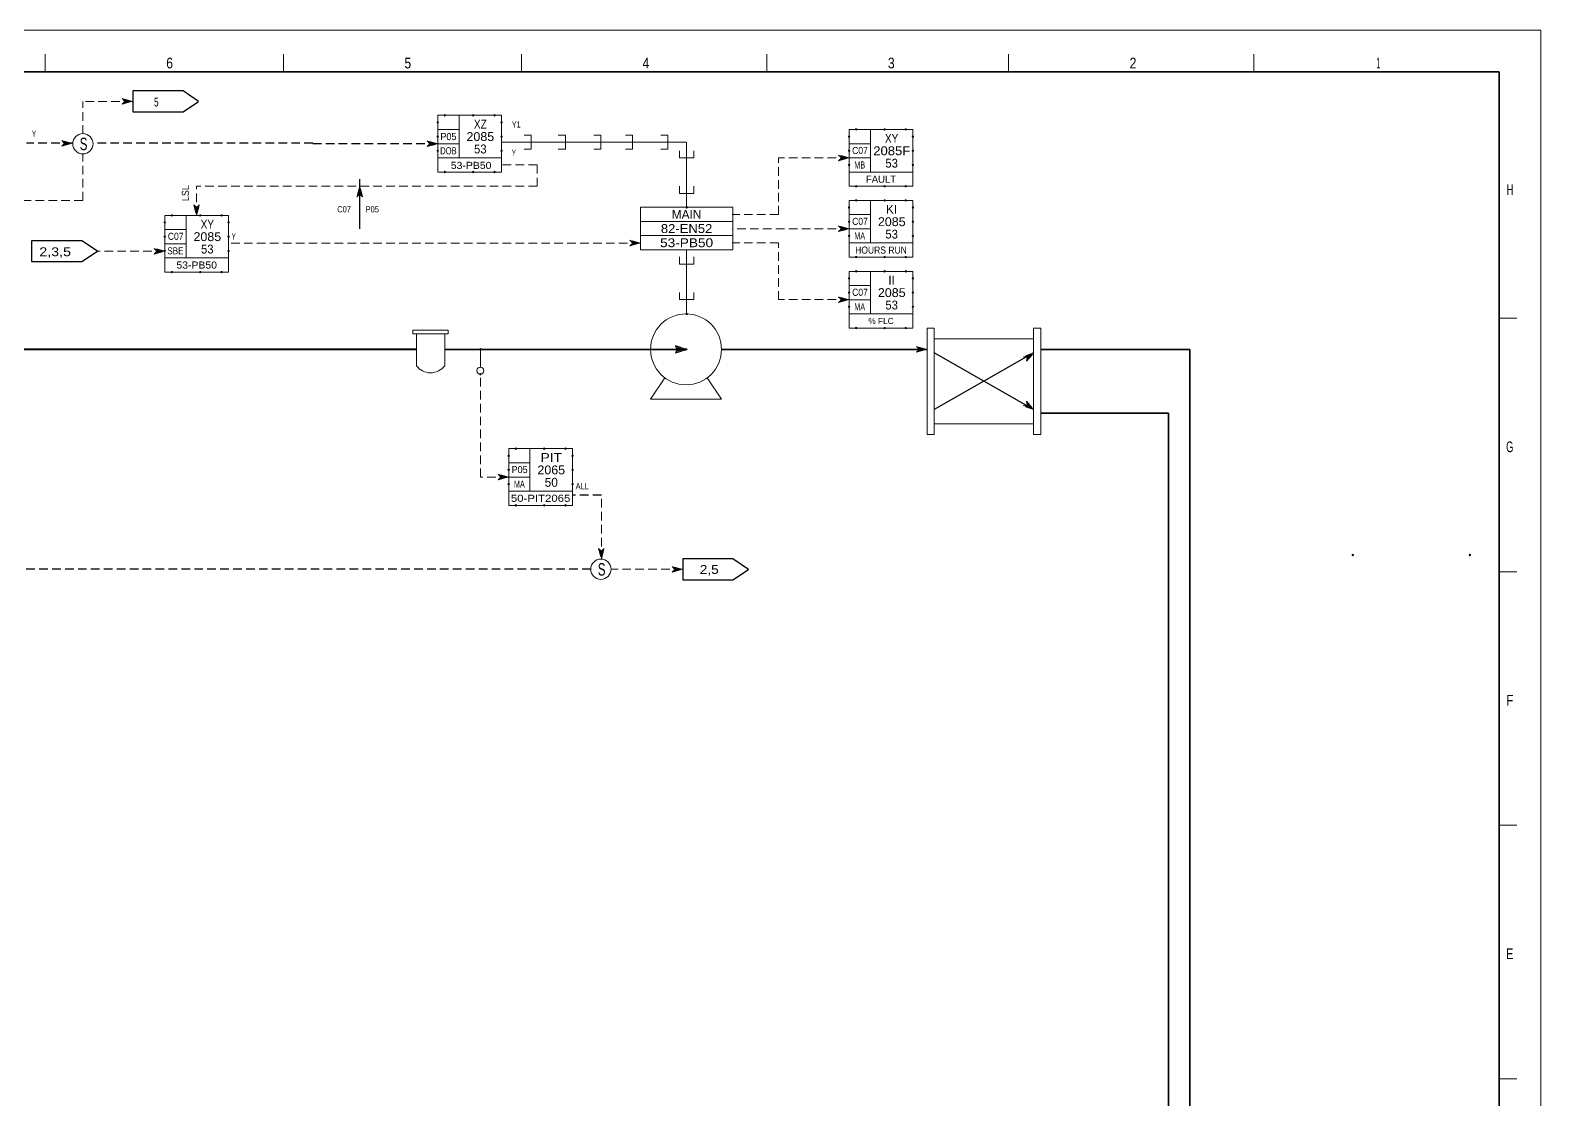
# Model space of a CAD drawing. Header units: millimetres. Extents: x 0 to 841, y 0 to 594.
# Drawn here: x 415.1 to 841, y 292.4 to 594 of the extents above; entities that cross this region are included whole.
import ezdxf
from ezdxf.enums import TextEntityAlignment as Align

# ---------------------------------------------------------------- set-up
doc = ezdxf.new("R2010")
doc.units = ezdxf.units.MM
doc.header["$LTSCALE"] = 0.81
doc.header["$PDMODE"] = 32
doc.header["$PDSIZE"] = 0.405
doc.linetypes.add('MEDIUM_DASHED', pattern=[4.5, 3, -1.5])
for name, color, linetype, lineweight in [('1', 7, 'Continuous', 13), ('12', 7, 'Continuous', 13), ('14', 7, 'MEDIUM_DASHED', 25), ('15', 7, 'Continuous', 13), ('18', 7, 'Continuous', 25), ('30', 7, 'Continuous', 25), ('35', 7, 'Continuous', 25), ('40', 7, 'Continuous', 35), ('43', 7, 'Continuous', 13), ('46', 7, 'MEDIUM_DASHED', 13), ('47', 7, 'Continuous', 13), ('48', 7, 'Continuous', 13), ('50', 7, 'Continuous', 13), ('51', 7, 'Continuous', 13), ('60', 7, 'Continuous', 13), ('9', 7, 'Continuous', 13)]:
    doc.layers.add(name, color=color, linetype=linetype, lineweight=lineweight)
for name, color, linetype in [('16', 7, 'Continuous'), ('36', 7, 'Continuous'), ('45', 7, 'Continuous')]:
    doc.layers.add(name, color=color, linetype=linetype)

msp = doc.modelspace()

# ---------------------------------------------------------------- linework, layer by layer
at = {"layer": '1'}
for p, q in [((419.2969, 587.2614), (419.2969, 582.2276)), ((419.2969, 587.2614), (419.2969, 582.2276)), ((486.4551, 587.2614), (486.4551, 582.2276)), ((486.4551, 587.2614), (486.4551, 582.2276)), ((553.6134, 587.2614), (553.6134, 582.2276)), ((553.6134, 587.2614), (553.6134, 582.2276)), ((622.7764, 587.2614), (622.7764, 582.2276)), ((622.7764, 587.2614), (622.7764, 582.2276)), ((690.937, 587.2614), (690.937, 582.2276)), ((690.937, 587.2614), (690.937, 582.2276)), ((760.1, 587.2614), (760.1, 582.2276)), ((760.1, 587.2614), (760.1, 582.2276)), ((548.0559, 562.4409), (600.0787, 562.4409)), ((600.1591, 562.4409), (600.1591, 544.1276)), ((600.1575, 532.063), (600.1575, 514.063)), ((834.2748, 512.7606), (829.263, 512.7606)), ((834.2748, 512.7606), (829.263, 512.7606)), ((834.2748, 441.2795), (829.263, 441.2795)), ((834.2748, 441.2795), (829.263, 441.2795)), ((834.2748, 369.7992), (829.263, 369.7992)), ((834.2748, 369.7992), (829.263, 369.7992)), ((834.2748, 298.3181), (829.263, 298.3181)), ((834.2748, 298.3181), (829.263, 298.3181))]:
    msp.add_line(p, q, dxfattribs=at)
at = {"layer": '1', "lineweight": 25}
msp.add_line((508, 538), (508, 552), dxfattribs=at)
at = {"layer": '1', "lineweight": 35}
msp.add_lwpolyline([(829.263, 112.0142), (829.263, 582.2276), (10.3331, 582.2276), (10.3331, 10.3819)], dxfattribs=at)
msp.add_lwpolyline([(829.263, 112.0142), (829.263, 582.2276), (10.3331, 582.2276), (10.3331, 10.3819)], dxfattribs=at)
at = {"layer": '1'}
for points in [[(554.3165, 560.4394), (556.3165, 560.4394), (556.3165, 564.4394), (554.3165, 564.4394)], [(563.9858, 560.4394), (565.9858, 560.4394), (565.9858, 564.4394), (563.9858, 564.4394)], [(573.9858, 560.4394), (575.9858, 560.4394), (575.9858, 564.4394), (573.9858, 564.4394)], [(582.8835, 560.4394), (584.8835, 560.4394), (584.8835, 564.4394), (582.8835, 564.4394)], [(592.8835, 560.4394), (594.8835, 560.4394), (594.8835, 564.4394), (592.8835, 564.4394)], [(598.1575, 559.9843), (598.1575, 557.9843), (602.1575, 557.9843), (602.1575, 559.9843)], [(598.1575, 549.9843), (598.1575, 547.9843), (602.1575, 547.9843), (602.1575, 549.9843)], [(598.1575, 530.063), (598.1575, 528.063), (602.1575, 528.063), (602.1575, 530.063)], [(598.1575, 520.063), (598.1575, 518.063), (602.1575, 518.063), (602.1575, 520.063)]]:
    msp.add_lwpolyline(points, dxfattribs=at)
at = {"layer": '12'}
for p, q in [((587.1575, 540.063), (613.1575, 540.063)), ((587.1575, 536.063), (613.1575, 536.063))]:
    msp.add_line(p, q, dxfattribs=at)
msp.add_lwpolyline([(587.1575, 544.063), (613.1575, 544.063), (613.1575, 532.063), (587.1575, 532.063)], close=True, dxfattribs=at)
at = {"layer": '14'}
for p, q in [((427.074, 562.1071), (413.9937, 562.1071)), ((494.7858, 562.1071), (432.7906, 562.1071)), ((530, 562), (494.7858, 562)), ((576.1402, 462.8969), (567.9992, 462.8969))]:
    msp.add_line(p, q, dxfattribs=at)
msp.add_lwpolyline([(573.1496, 442.0472), (382.7559, 442.0472), (382.7559, 561.0047)], dxfattribs=at)
at = {"layer": '15'}
msp.add_lwpolyline([(606, 496), (610, 490), (590, 490), (594, 496)], dxfattribs=at)
msp.add_circle((600, 504), 10, dxfattribs=at)
at = {"layer": '16'}
for p in [(600.1575, 544.063), (600.1559, 513.9984)]:
    msp.add_point(p, dxfattribs=at)
at = {"layer": '18'}
for p, q in [((698, 487), (670, 503)), ((698, 503), (670, 487))]:
    msp.add_line(p, q, dxfattribs=at)
at = {"layer": '30'}
for p, q in [((598.5, 504), (598, 504)), ((599, 504), (599.5, 504))]:
    msp.add_line(p, q, dxfattribs=at)
for points in [[(600, 504), (597, 505), (597.5, 504), (597, 503)], [(597.5, 504.5), (599, 504), (597.5, 503.5), (598, 504)]]:
    msp.add_lwpolyline(points, close=True, dxfattribs=at)
for p in [(597.5, 504), (600, 504)]:
    msp.add_point(p, dxfattribs=at)
at = {"layer": '35'}
for points in [[(462.5654, 573.9087), (458.1874, 576.8693), (444.0142, 576.8693), (444.0142, 570.9638), (458.1874, 570.9638)], [(434.0472, 531.685), (429.6693, 534.6457), (415.4961, 534.6457), (415.4961, 528.7402), (429.6693, 528.7402)], [(617.6063, 441.9606), (613.2283, 444.9213), (599.0551, 444.9213), (599.0551, 439.0157), (613.2283, 439.0157)]]:
    msp.add_lwpolyline(points, close=True, dxfattribs=at)
at = {"layer": '35', "lineweight": 13}
for centre in [(429.9325, 561.9688), (576, 442)]:
    msp.add_circle(centre, 2.8584, dxfattribs=at)
at = {"layer": '40', "lineweight": 40}
msp.add_line((524, 504), (292, 504), dxfattribs=at)
at = {"layer": '40'}
for p, q in [((532, 504), (598, 504)), ((610, 504), (668, 504)), ((700, 504), (742, 504)), ((742, 210), (742, 504)), ((700, 486), (736, 486)), ((736, 280), (736, 486))]:
    msp.add_line(p, q, dxfattribs=at)
at = {"layer": '43'}
for p in [(788, 446), (821, 446)]:
    msp.add_point(p, dxfattribs=at)
at = {"layer": '46'}
for p, q in [((429.9323, 564.8276), (429.9323, 573.9378)), ((444.011, 573.9378), (429.9323, 573.9378)), ((429.9323, 546), (429.9323, 559.1102)), ((645.9803, 558.0228), (626.0701, 558.0228)), ((626.0701, 542.0228), (626.0701, 558.0228)), ((558, 556.0228), (548.0764, 556.0228)), ((558, 549.9819), (558, 556.0228)), ((461.9913, 541.8717), (461.9913, 549.9819)), ((558, 549.9819), (461.9913, 549.9819)), ((429.9323, 546), (132, 546)), ((626.0701, 542.0228), (613.0213, 542.0228)), ((645.9803, 538.0228), (613.0213, 538.0228)), ((587.1575, 533.9819), (471.0236, 533.9819)), ((626.0701, 534.0228), (613.0213, 534.0228)), ((626.0701, 518.0228), (626.0701, 534.0228)), ((453.0236, 531.685), (434.0472, 531.685)), ((645.9803, 518.0228), (626.0701, 518.0228)), ((542, 468), (542, 497)), ((550, 468), (542, 468)), ((576.1417, 444.8031), (576.1417, 462.9024)), ((599.0551, 441.9685), (578.8811, 441.9685))]:
    msp.add_line(p, q, dxfattribs=at)
for points in [[(444.011, 573.9378), (441.011, 574.7378), (441.811, 573.9378), (441.011, 573.1378)], [(443.611, 573.9378), (441.411, 574.5378), (442.011, 573.9378), (441.411, 573.3378)], [(443.211, 573.9378), (441.811, 574.3378), (442.211, 573.9378), (441.811, 573.5378)], [(442.811, 573.9378), (442.211, 574.1378), (442.411, 573.9378), (442.211, 573.7378)], [(426.9874, 562.085), (423.9874, 562.885), (424.7874, 562.085), (423.9874, 561.285)], [(426.5874, 562.085), (424.3874, 562.685), (424.9874, 562.085), (424.3874, 561.485)], [(426.1874, 562.085), (424.7874, 562.485), (425.1874, 562.085), (424.7874, 561.685)], [(425.7874, 562.085), (425.1874, 562.285), (425.3874, 562.085), (425.1874, 561.885)], [(529.9976, 561.9811), (526.9976, 562.7811), (527.7976, 561.9811), (526.9976, 561.1811)], [(529.5976, 561.9811), (527.3976, 562.5811), (527.9976, 561.9811), (527.3976, 561.3811)], [(529.1976, 561.9811), (527.7976, 562.3811), (528.1976, 561.9811), (527.7976, 561.5811)], [(528.7976, 561.9811), (528.1976, 562.1811), (528.3976, 561.9811), (528.1976, 561.7811)], [(645.9984, 558), (642.9984, 558.8), (643.7984, 558), (642.9984, 557.2)], [(645.5984, 558), (643.3984, 558.6), (643.9984, 558), (643.3984, 557.4)], [(645.1984, 558), (643.7984, 558.4), (644.1984, 558), (643.7984, 557.6)], [(644.7984, 558), (644.1984, 558.2), (644.3984, 558), (644.1984, 557.8)], [(508, 550), (507.2, 547), (508, 547.8), (508.8, 547)], [(508, 549.6), (507.4, 547.4), (508, 548), (508.6, 547.4)], [(508, 549.2), (507.6, 547.8), (508, 548.2), (508.4, 547.8)], [(508, 548.8), (507.8, 548.2), (508, 548.4), (508.2, 548.2)], [(461.9882, 541.7575), (462.7882, 544.7575), (461.9882, 543.9575), (461.1882, 544.7575)], [(461.9882, 542.1575), (462.5882, 544.3575), (461.9882, 543.7575), (461.3882, 544.3575)], [(461.9882, 542.5575), (462.3882, 543.9575), (461.9882, 543.5575), (461.5882, 543.9575)], [(461.9882, 542.9575), (462.1882, 543.5575), (461.9882, 543.3575), (461.7882, 543.5575)], [(645.9984, 538), (642.9984, 538.8), (643.7984, 538), (642.9984, 537.2)], [(645.5984, 538), (643.3984, 538.6), (643.9984, 538), (643.3984, 537.4)], [(645.1984, 538), (643.7984, 538.4), (644.1984, 538), (643.7984, 537.6)], [(644.7984, 538), (644.1984, 538.2), (644.3984, 538), (644.1984, 537.8)], [(453.0236, 531.685), (450.0236, 532.485), (450.8236, 531.685), (450.0236, 530.885)], [(587.1575, 533.9819), (584.1575, 534.7819), (584.9575, 533.9819), (584.1575, 533.1819)], [(586.7575, 533.9819), (584.5575, 534.5819), (585.1575, 533.9819), (584.5575, 533.3819)], [(586.3575, 533.9819), (584.9575, 534.3819), (585.3575, 533.9819), (584.9575, 533.5819)], [(585.9575, 533.9819), (585.3575, 534.1819), (585.5575, 533.9819), (585.3575, 533.7819)], [(452.6236, 531.685), (450.4236, 532.285), (451.0236, 531.685), (450.4236, 531.085)], [(452.2236, 531.685), (450.8236, 532.085), (451.2236, 531.685), (450.8236, 531.285)], [(451.8236, 531.685), (451.2236, 531.885), (451.4236, 531.685), (451.2236, 531.485)], [(645.9984, 518), (642.9984, 518.8), (643.7984, 518), (642.9984, 517.2)], [(645.5984, 518), (643.3984, 518.6), (643.9984, 518), (643.3984, 517.4)], [(645.1984, 518), (643.7984, 518.4), (644.1984, 518), (643.7984, 517.6)], [(644.7984, 518), (644.1984, 518.2), (644.3984, 518), (644.1984, 517.8)], [(668, 504), (665, 504.8), (665.8, 504), (665, 503.2)], [(667.6, 504), (665.4, 504.6), (666, 504), (665.4, 503.4)], [(667.2, 504), (665.8, 504.4), (666.2, 504), (665.8, 503.6)], [(666.8, 504), (666.2, 504.2), (666.4, 504), (666.2, 503.8)], [(698, 503), (695.0835, 501.9346), (696.1976, 501.7378), (696.0008, 500.6236)], [(697.6724, 502.7709), (695.526, 502), (696.3614, 501.8528), (696.2142, 501.0173)], [(697.3441, 502.5409), (695.9685, 502.0654), (696.5252, 501.9677), (696.4268, 501.4102)], [(697.0165, 502.3118), (696.4102, 502.1315), (696.689, 502.0819), (696.6402, 501.8039)], [(698, 487), (695.0835, 488.0654), (696.1976, 488.2622), (696.0008, 489.3764)], [(697.6724, 487.2291), (695.526, 488), (696.3614, 488.1472), (696.2142, 488.9827)], [(697.3441, 487.4591), (695.9685, 487.9346), (696.5252, 488.0323), (696.4268, 488.5898)], [(697.0165, 487.6882), (696.4102, 487.8685), (696.689, 487.9181), (696.6402, 488.1961)], [(550, 468), (547, 468.8), (547.8, 468), (547, 467.2)], [(549.6, 468), (547.4, 468.6), (548, 468), (547.4, 467.4)], [(549.2, 468), (547.8, 468.4), (548.2, 468), (547.8, 467.6)], [(548.8, 468), (548.2, 468.2), (548.4, 468), (548.2, 467.8)], [(576.1417, 444.8819), (576.9417, 447.8819), (576.1417, 447.0819), (575.3417, 447.8819)], [(576.1417, 445.2819), (576.7417, 447.4819), (576.1417, 446.8819), (575.5417, 447.4819)], [(576.1417, 445.6819), (576.5417, 447.0819), (576.1417, 446.6819), (575.7417, 447.0819)], [(576.1417, 446.0819), (576.3417, 446.6819), (576.1417, 446.4819), (575.9417, 446.6819)], [(599.0551, 441.9528), (596.0551, 442.7528), (596.8551, 441.9528), (596.0551, 441.1528)], [(598.6551, 441.9528), (596.4551, 442.5528), (597.0551, 441.9528), (596.4551, 441.3528)], [(598.2551, 441.9528), (596.8551, 442.3528), (597.2551, 441.9528), (596.8551, 441.5528)], [(597.8551, 441.9528), (597.2551, 442.1528), (597.4551, 441.9528), (597.2551, 441.7528)]]:
    msp.add_lwpolyline(points, close=True, dxfattribs=at)
at = {"layer": '47'}
msp.add_line((542, 504), (542, 499), dxfattribs=at)
msp.add_circle((542, 498), 1, dxfattribs=at)
for p in [(542, 504), (542, 497)]:
    msp.add_point(p, dxfattribs=at)
at = {"layer": '48'}
for p, q in [((536, 570), (536, 558)), ((530, 566), (536, 566)), ((651.9677, 566.0016), (651.9677, 554.0016)), ((530, 562), (536, 562)), ((645.9677, 562.0016), (651.9677, 562.0016)), ((645.9677, 558.0016), (651.9677, 558.0016)), ((651.9677, 546.0016), (651.9677, 534.0016)), ((459.0236, 541.7795), (459.0236, 529.7795)), ((645.9677, 542.0016), (651.9677, 542.0016)), ((453.0236, 537.7795), (459.0236, 537.7795)), ((645.9677, 538.0016), (651.9677, 538.0016)), ((453.0236, 533.7795), (459.0236, 533.7795)), ((651.9677, 526.0016), (651.9677, 514.0016)), ((645.9677, 522.0016), (651.9677, 522.0016)), ((645.9677, 518.0016), (651.9677, 518.0016)), ((556, 476), (556, 464)), ((550, 472), (556, 472)), ((550, 468), (556, 468))]:
    msp.add_line(p, q, dxfattribs=at)
for points in [[(530, 570), (548, 570), (548, 558), (530, 558)], [(645.9677, 566.0016), (663.9677, 566.0016), (663.9677, 554.0016), (645.9677, 554.0016)], [(645.9677, 546.0016), (663.9677, 546.0016), (663.9677, 534.0016), (645.9677, 534.0016)], [(453.0236, 541.7795), (471.0236, 541.7795), (471.0236, 529.7795), (453.0236, 529.7795)], [(645.9677, 526.0016), (663.9677, 526.0016), (663.9677, 514.0016), (645.9677, 514.0016)], [(550, 476), (568, 476), (568, 464), (550, 464)]]:
    msp.add_lwpolyline(points, close=True, dxfattribs=at)
for points in [[(530, 558), (530, 554), (548, 554), (548, 558)], [(645.9677, 554.0016), (645.9677, 550.0016), (663.9677, 550.0016), (663.9677, 554.0016)], [(645.9677, 534.0016), (645.9677, 530.0016), (663.9677, 530.0016), (663.9677, 534.0016)], [(453.0236, 529.7795), (453.0236, 525.7795), (471.0236, 525.7795), (471.0236, 529.7795)], [(645.9677, 514.0016), (645.9677, 510.0016), (663.9677, 510.0016), (663.9677, 514.0016)], [(550, 464), (550, 460), (568, 460), (568, 464)]]:
    msp.add_lwpolyline(points, dxfattribs=at)
for p in [(530, 568), (532, 570), (540, 570), (546, 570), (548, 568), (530, 564), (548, 564), (645.9677, 564.0016), (647.9677, 566.0016), (655.9677, 566.0016), (661.9677, 566.0016), (663.9677, 564.0016), (530, 560), (548, 560), (645.9677, 560.0016), (663.9677, 560.0016), (532, 554), (540, 554), (546, 554), (645.9677, 556.0016), (663.9677, 556.0016), (647.9677, 550.0016), (655.9677, 550.0016), (661.9677, 550.0016), (647.9677, 546.0016), (655.9677, 546.0016), (661.9677, 546.0016), (455.0236, 541.7795), (463.0236, 541.7795), (469.0236, 541.7795), (645.9677, 544.0016), (663.9677, 544.0016), (453.0236, 539.7795), (471.0236, 539.7795), (645.9677, 540.0016), (663.9677, 540.0016), (453.0236, 535.7795), (471.0236, 535.7795), (645.9677, 536.0016), (663.9677, 536.0016), (453.0236, 531.7795), (471.0236, 531.7795), (647.9677, 530.0016), (655.9677, 530.0016), (661.9677, 530.0016), (455.0236, 525.7795), (463.0236, 525.7795), (469.0236, 525.7795), (645.9677, 524.0016), (647.9677, 526.0016), (655.9677, 526.0016), (661.9677, 526.0016), (663.9677, 524.0016), (645.9677, 520.0016), (663.9677, 520.0016), (645.9677, 516.0016), (663.9677, 516.0016), (647.9677, 510.0016), (655.9677, 510.0016), (661.9677, 510.0016), (550, 474), (552, 476), (560, 476), (566, 476), (568, 474), (550, 470), (568, 470), (550, 466), (568, 466), (552, 460), (560, 460), (566, 460)]:
    msp.add_point(p, dxfattribs=at)
at = {"layer": '51'}
for p, q in [((522.9614, 509.3882), (522.9614, 508.3882)), ((532.9614, 509.3882), (522.9614, 509.3882)), ((532.9614, 508.3882), (522.9614, 508.3882)), ((523.9614, 508.3882), (523.9614, 499.3874)), ((531.9614, 508.3882), (531.9614, 499.3874)), ((532.9614, 509.3882), (532.9614, 508.3882))]:
    msp.add_line(p, q, dxfattribs=at)
msp.add_arc((527.9612, 502.3886), 5, 216.86984, 323.13009, dxfattribs=at)
at = {"layer": '60'}
for points in [[(670, 483), (670, 480), (668, 480), (668, 510), (670, 510), (670, 507)], [(698, 483), (698, 480), (700, 480), (700, 510), (698, 510), (698, 507)]]:
    msp.add_lwpolyline(points, dxfattribs=at)
msp.add_lwpolyline([(698, 495), (698, 483), (670, 483), (670, 507), (698, 507)], close=True, dxfattribs=at)
at = {"layer": '9'}
msp.add_lwpolyline([(0, 0), (841, 0), (841, 594), (0, 594)], close=True, dxfattribs=at)
msp.add_lwpolyline([(0, 0), (841, 0), (841, 594), (0, 594)], close=True, dxfattribs=at)

# ---------------------------------------------------------------- texts
at = {"layer": '1'}
for s, width, p in [('6', 0.85, (454.385, 583.2346)), ('6', 0.85, (454.385, 583.2346)), ('5', 0.85, (521.5433, 583.2346)), ('5', 0.85, (521.5433, 583.2346)), ('4', 0.85, (588.7016, 583.2346)), ('4', 0.85, (588.7016, 583.2346)), ('3', 0.85, (657.8646, 583.2346)), ('3', 0.85, (657.8646, 583.2346)), ('2', 0.85, (726.0252, 583.2346)), ('2', 0.85, (726.0252, 583.2346)), ('1', 0.4, (795.1799, 583.2346)), ('1', 0.4, (795.1799, 583.2346))]:
    msp.add_text(s, height=3.02, dxfattribs=dict(at, width=width)).set_placement(p, align=Align.CENTER)
for s, width, p in [('H', 0.65, (833.2709, 547.4945)), ('H', 0.65, (833.2709, 547.4945)), ('G', 0.65, (833.2709, 475.0071)), ('G', 0.65, (833.2709, 475.0071)), ('F', 0.8, (833.2709, 403.526)), ('F', 0.8, (833.2709, 403.526)), ('E', 0.75, (833.2709, 332.0449)), ('E', 0.75, (833.2709, 332.0449))]:
    msp.add_text(s, height=3.02, dxfattribs=dict(at, width=width)).set_placement(p, align=Align.RIGHT)
at = {"layer": '12'}
msp.add_text('MAIN', height=2.5, dxfattribs=at).set_placement((600.1571, 540.8126), align=Align.CENTER)
for s, width, p in [('82-EN52', 1.1, (600.1575, 536.8126)), ('53-PB50', 1.15, (600.1579, 532.8126)), ('2,5', 1.15, (606.5354, 440.6709))]:
    msp.add_text(s, height=2.5, dxfattribs=dict(at, width=width)).set_placement(p, align=Align.CENTER)
at = {"layer": '35'}
for s, width, p in [('5', 0.7, (450.6421, 572.5)), ('2,3,5', 1.2, (422.1256, 530.2772))]:
    msp.add_text(s, height=2.5, dxfattribs=dict(at, width=width)).set_placement(p, align=Align.CENTER)
at = {"layer": '36', "width": 0.7}
for p in [(429.0457, 560.1787), (575.115, 440.2126)]:
    msp.add_text('S', height=3.5, dxfattribs=at).set_placement(p)
at = {"layer": '45'}
for s, width, p in [('Y1', 0.7, (550.8661, 566.5622)), ('Y', 0.6, (415.5748, 563.9638)), ('Y', 0.6, (550.8661, 558.5622)), ('C07', 0.9, (501.6614, 542.626)), ('P05', 0.9, (509.6614, 542.626)), ('Y', 0.6, (471.8898, 534.9559)), ('ALL', 0.9, (568.8661, 464.5622))]:
    msp.add_text(s, height=1.75, dxfattribs=dict(at, width=width)).set_placement(p)
at = {"layer": '50'}
for s, height, width, p in [('XZ', 2.5, 0.85, (542, 566.2496)), ('P05', 2, 0.95, (533, 563)), ('2085', 2.5, 1.05, (542, 562.7496)), ('XY', 2.5, 0.85, (657.9673, 562.2496)), ('DOB', 2, 0.8, (533.0004, 559)), ('53', 2.5, 0.95, (541.9996, 559.2496)), ('C07', 2, 0.9, (649.0465, 559.0945)), ('2085F', 2.5, 1.1, (657.9996, 558.7496)), ('53-PB50', 2, 1.1, (539.4051, 554.8843)), ('MB', 2, 0.7, (648.9677, 555)), ('53', 2.5, 0.95, (657.9772, 555.2496)), ('C07', 2, 0.9, (649.0465, 539.0945)), ('2085', 2.5, 1.05, (658, 538.7496)), ('C07', 2, 0.9, (456.1024, 534.874)), ('2085', 2.5, 1.05, (465.0236, 534.5291)), ('XY', 2.5, 0.85, (465.0232, 538.0291)), ('MA', 2, 0.7, (648.9677, 535)), ('53', 2.5, 0.95, (657.9772, 535.2496)), ('SBE', 2, 0.85, (456.0232, 530.7795)), ('53', 2.5, 0.95, (465.0232, 531.0291)), ('HOURS RUN', 2, 0.9, (654.9677, 531)), ('53-PB50', 2, 1.1, (462.024, 526.7795)), ('C07', 2, 0.9, (649.0465, 519.0945)), ('2085', 2.5, 1.05, (658, 518.7496)), ('MA', 2, 0.7, (648.9677, 515)), ('53', 2.5, 0.95, (657.9772, 515.2496)), ('PIT', 2.5, 1.15, (561.9996, 472.2496)), ('P05', 2, 0.95, (553.0787, 469.0945)), ('2065', 2.5, 1.05, (562, 468.7496)), ('MA', 2, 0.7, (553, 465)), ('50-PIT2065', 2, 1.2, (558.9996, 461))]:
    msp.add_text(s, height=height, dxfattribs=dict(at, width=width)).set_placement(p, align=Align.CENTER)
at = {"layer": '50', "width": 0.95}
msp.add_text('LSL', height=2, rotation=90, dxfattribs=at).set_placement((459.8441, 548.0394), align=Align.CENTER)
at = {"layer": '50'}
for s, height, p in [('FAULT', 2, (654.9677, 551)), ('KI', 2.5, (657.9673, 542.2496)), ('II', 2.5, (657.9673, 522.2496)), ('% FLC', 1.75, (654.9677, 511.1252)), ('50', 2.5, (562, 465.2496))]:
    msp.add_text(s, height=height, dxfattribs=at).set_placement(p, align=Align.CENTER)

doc.saveas('drawing.dxf')
